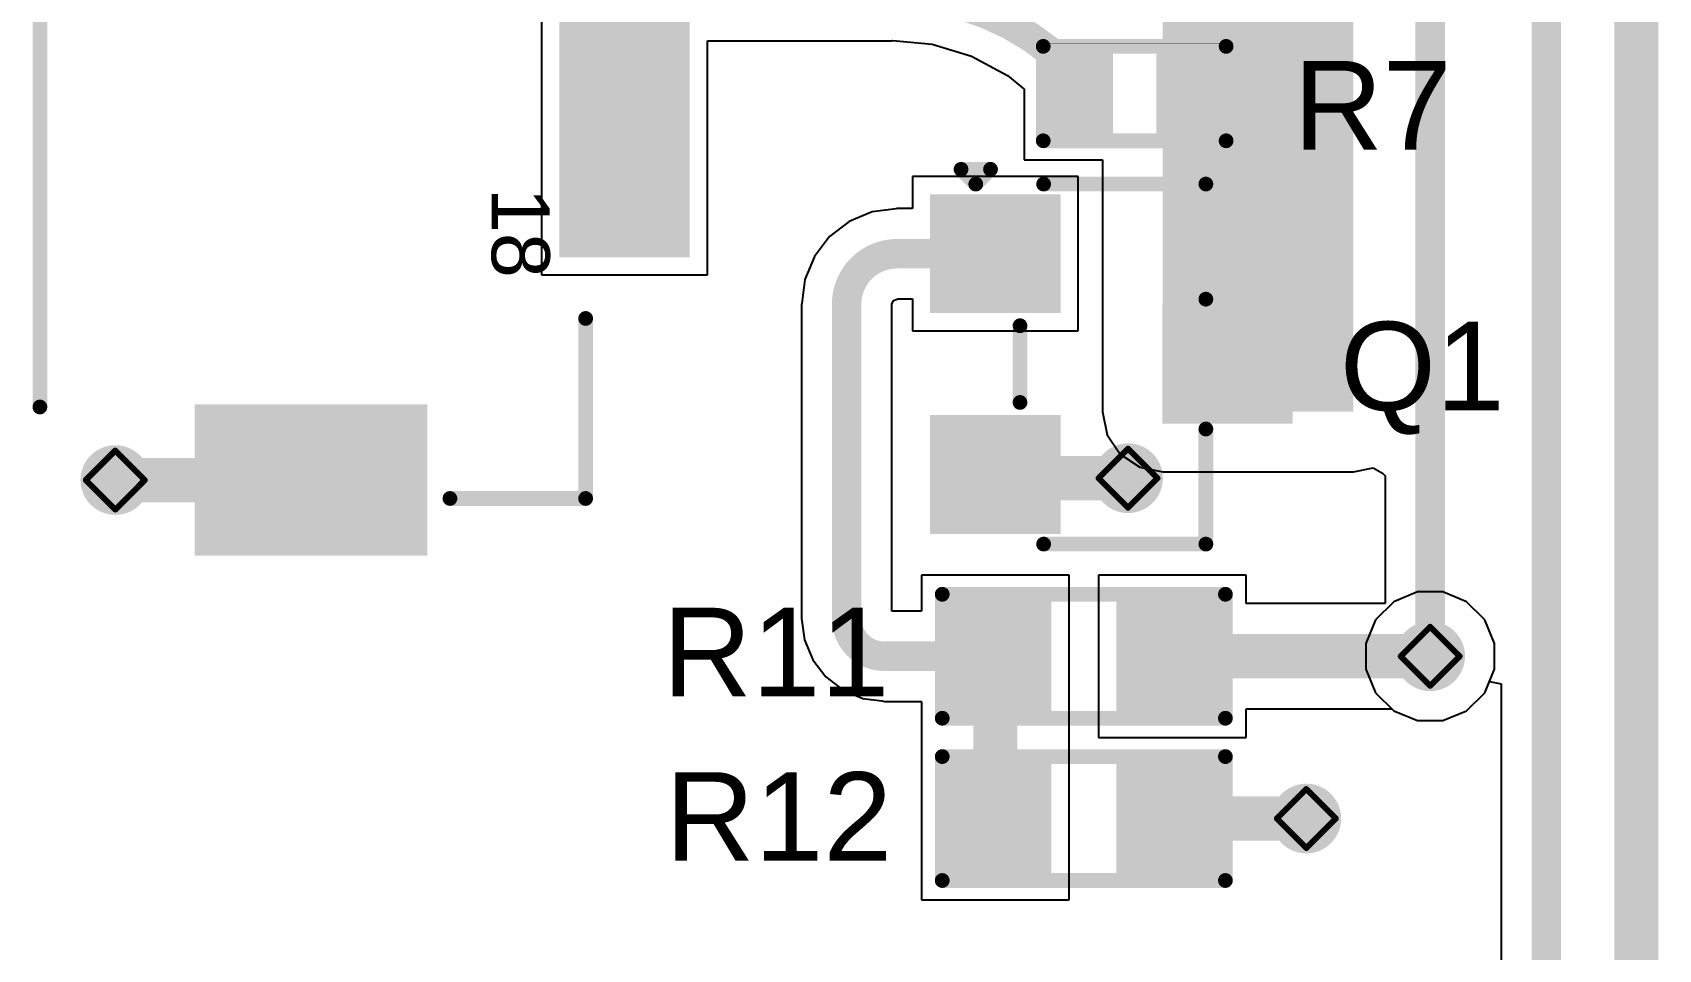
# Model space of a CAD drawing. Header units: inches. Extents: x -4 to 238, y -5 to 115.
# Drawn here: x 26.51 to 40.51, y 15.32 to 23.22 of the extents above; entities that cross this region are included whole.
import ezdxf

# ---------------------------------------------------------------- set-up
doc = ezdxf.new("R2010")
doc.units = ezdxf.units.IN
for name, color, linetype in [('Bottom Layer', 5, 'Continuous'), ('Drill Drawing', 1, 'Continuous'), ('Top Layer', 1, 'Continuous'), ('Top Overlay', 2, 'Continuous'), ('Top Paste', 8, 'Continuous'), ('Top Solder', 216, 'Continuous'), ('Via Holes', 16, 'Continuous')]:
    doc.layers.add(name, color=color, linetype=linetype)
doc.styles.add('Arial', font='', dxfattribs={"height": 0.2})
doc.styles.get('Arial').set_extended_font_data('Arial')

# ---------------------------------------------------------------- blocks, each defined once
blk = doc.blocks.new('R___0603_39')
at = {"layer": 'Top Layer'}
for points in [[(-0.3809999999999999, 0.4445), (-0.3810000000000001, -0.4445), (-1.143, -0.4445), (-1.143, 0.4445)], [(1.143, 0.4445), (1.143, -0.4445), (0.3809999999999999, -0.4445), (0.3810000000000001, 0.4445)]]:
    blk.add_hatch(color=1, dxfattribs=at).paths.add_polyline_path(points)
at = {"layer": 'Top Paste'}
for points in [[(-0.3809999999999999, 0.4445), (-0.3810000000000001, -0.4445), (-1.143, -0.4445), (-1.143, 0.4445)], [(1.143, 0.4445), (1.143, -0.4445), (0.3809999999999999, -0.4445), (0.3810000000000001, 0.4445)]]:
    blk.add_hatch(color=8, dxfattribs=at).paths.add_polyline_path(points)
at = {"layer": 'Top Solder'}
for points in [[(-0.2793999999999999, 0.5460999999999999), (-0.2794, -0.5461), (-1.2446, -0.5460999999999999), (-1.2446, 0.5461)], [(1.2446, 0.5460999999999999), (1.2446, -0.5461), (0.2793999999999999, -0.5460999999999999), (0.2794, 0.5461)]]:
    blk.add_hatch(color=216, dxfattribs=at).paths.add_polyline_path(points)
at = {"layer": 'Top Overlay'}
for points in [[(-1.2192, 0.5334, 0.127, 0.127, 0), (1.2192, 0.5334, 0.127, 0.127, 0)], [(-1.2192, -0.5334, 0.127, 0.127, 0), (-1.2192, 0.5334, 0.127, 0.127, 0)], [(1.2192, -0.5334, 0.127, 0.127, 0), (1.2192, 0.5334, 0.127, 0.127, 0)], [(-1.2192, -0.5334, 0.127, 0.127, 0), (1.2192, -0.5334, 0.127, 0.127, 0)]]:
    blk.add_lwpolyline(points, format="xyseb", dxfattribs=at)
for points in [[(-1.25095, 0.5334, 0.0635, 0.0635, 1), (-1.18745, 0.5334, 0.0635, 0.0635, 1)], [(-1.25095, 0.5334, 0.0635, 0.0635, 1), (-1.18745, 0.5334, 0.0635, 0.0635, 1)], [(1.18745, 0.5334, 0.0635, 0.0635, 1), (1.25095, 0.5334, 0.0635, 0.0635, 1)], [(1.18745, 0.5334, 0.0635, 0.0635, 1), (1.25095, 0.5334, 0.0635, 0.0635, 1)], [(-1.25095, -0.5334, 0.0635, 0.0635, 1), (-1.18745, -0.5334, 0.0635, 0.0635, 1)], [(-1.25095, -0.5334, 0.0635, 0.0635, 1), (-1.18745, -0.5334, 0.0635, 0.0635, 1)], [(1.18745, -0.5334, 0.0635, 0.0635, 1), (1.25095, -0.5334, 0.0635, 0.0635, 1)], [(1.18745, -0.5334, 0.0635, 0.0635, 1), (1.25095, -0.5334, 0.0635, 0.0635, 1)]]:
    blk.add_lwpolyline(points, format="xyseb", close=True, dxfattribs=at)
blk = doc.blocks.new('R___0603_40')
at = {"layer": 'Top Layer'}
for points in [[(-0.3809999999999999, 0.4445), (-0.3809999999999999, -0.4445), (-1.143, -0.4445), (-1.143, 0.4445)], [(1.143, 0.4445), (1.143, -0.4445), (0.3809999999999999, -0.4445), (0.3809999999999999, 0.4445)]]:
    blk.add_hatch(color=1, dxfattribs=at).paths.add_polyline_path(points)
at = {"layer": 'Top Paste'}
for points in [[(-0.3809999999999999, 0.4445), (-0.3809999999999999, -0.4445), (-1.143, -0.4445), (-1.143, 0.4445)], [(1.143, 0.4445), (1.143, -0.4445), (0.3809999999999999, -0.4445), (0.3809999999999999, 0.4445)]]:
    blk.add_hatch(color=8, dxfattribs=at).paths.add_polyline_path(points)
at = {"layer": 'Top Solder'}
for points in [[(-0.2794, 0.5460999999999999), (-0.2794, -0.5460999999999999), (-1.2446, -0.5460999999999999), (-1.2446, 0.5460999999999999)], [(1.2446, 0.5460999999999999), (1.2446, -0.5460999999999999), (0.2794, -0.5460999999999999), (0.2794, 0.5460999999999999)]]:
    blk.add_hatch(color=216, dxfattribs=at).paths.add_polyline_path(points)
at = {"layer": 'Top Overlay'}
for points in [[(1.2192, 0.5334, 0.127, 0.127, 0), (-1.2192, 0.5334, 0.127, 0.127, 0)], [(-1.2192, 0.5334, 0.127, 0.127, 0), (-1.2192, -0.5334, 0.127, 0.127, 0)], [(1.2192, 0.5334, 0.127, 0.127, 0), (1.2192, -0.5334, 0.127, 0.127, 0)], [(1.2192, -0.5334, 0.127, 0.127, 0), (-1.2192, -0.5334, 0.127, 0.127, 0)]]:
    blk.add_lwpolyline(points, format="xyseb", dxfattribs=at)
for points in [[(-1.25095, 0.5334, 0.0635, 0.0635, 1), (-1.18745, 0.5334, 0.0635, 0.0635, 1)], [(-1.25095, 0.5334, 0.0635, 0.0635, 1), (-1.18745, 0.5334, 0.0635, 0.0635, 1)], [(1.18745, 0.5334, 0.0635, 0.0635, 1), (1.25095, 0.5334, 0.0635, 0.0635, 1)], [(1.18745, 0.5334, 0.0635, 0.0635, 1), (1.25095, 0.5334, 0.0635, 0.0635, 1)], [(-1.25095, -0.5334, 0.0635, 0.0635, 1), (-1.18745, -0.5334, 0.0635, 0.0635, 1)], [(-1.25095, -0.5334, 0.0635, 0.0635, 1), (-1.18745, -0.5334, 0.0635, 0.0635, 1)], [(1.18745, -0.5334, 0.0635, 0.0635, 1), (1.25095, -0.5334, 0.0635, 0.0635, 1)], [(1.18745, -0.5334, 0.0635, 0.0635, 1), (1.25095, -0.5334, 0.0635, 0.0635, 1)]]:
    blk.add_lwpolyline(points, format="xyseb", close=True, dxfattribs=at)
blk = doc.blocks.new('R___0402_44')
at = {"layer": 'Top Layer'}
for points in [[(-0.6985025399999999, -0.3175), (-0.6985025399999999, 0.3175), (-0.24130254, 0.3175), (-0.24130254, -0.3175)], [(0.2412999999999999, -0.3175), (0.2413, 0.3175), (0.6985, 0.3175), (0.6985, -0.3175)]]:
    blk.add_hatch(color=1, dxfattribs=at).paths.add_polyline_path(points)
at = {"layer": 'Top Paste'}
for points in [[(-0.6985025399999999, -0.3175), (-0.6985025399999999, 0.3175), (-0.24130254, 0.3175), (-0.24130254, -0.3175)], [(0.2412999999999999, -0.3175), (0.2413, 0.3175), (0.6985, 0.3175), (0.6985, -0.3175)]]:
    blk.add_hatch(color=8, dxfattribs=at).paths.add_polyline_path(points)
at = {"layer": 'Top Solder'}
for points in [[(-0.7535037, -0.37250116), (-0.7535037, 0.37250116), (-0.18630138, 0.37250116), (-0.18630138, -0.37250116)], [(0.1862988399999999, -0.37250116), (0.18629884, 0.37250116), (0.75350116, 0.37250116), (0.75350116, -0.37250116)]]:
    blk.add_hatch(color=216, dxfattribs=at).paths.add_polyline_path(points)
at = {"layer": 'Top Overlay'}
for points in [[(0.7874, 0.4064, 0.127, 0.127, 0), (-0.7874, 0.4064, 0.127, 0.127, 0)], [(-0.7874, 0.4064, 0.127, 0.127, 0), (-0.7874, -0.4064, 0.127, 0.127, 0)], [(0.7874, 0.4064, 0.127, 0.127, 0), (0.7874, -0.4064, 0.127, 0.127, 0)], [(0.7874, -0.4064, 0.127, 0.127, 0), (-0.7874, -0.4064, 0.127, 0.127, 0)], [(0.8127974599999999, -0.4318, 0.0032258, 0.0032258, 0), (-0.8128, -0.4318, 0.0032258, 0.0032258, 0)]]:
    blk.add_lwpolyline(points, format="xyseb", dxfattribs=at)
for points in [[(-0.8191499999999999, 0.4064, 0.0635, 0.0635, 1), (-0.7556499999999999, 0.4064, 0.0635, 0.0635, 1)], [(-0.8191499999999999, 0.4064, 0.0635, 0.0635, 1), (-0.7556499999999999, 0.4064, 0.0635, 0.0635, 1)], [(0.7556499999999999, 0.4064, 0.0635, 0.0635, 1), (0.8191499999999999, 0.4064, 0.0635, 0.0635, 1)], [(0.7556499999999999, 0.4064, 0.0635, 0.0635, 1), (0.8191499999999999, 0.4064, 0.0635, 0.0635, 1)], [(-0.8191499999999999, -0.4064, 0.0635, 0.0635, 1), (-0.7556499999999999, -0.4064, 0.0635, 0.0635, 1)], [(-0.8191499999999999, -0.4064, 0.0635, 0.0635, 1), (-0.7556499999999999, -0.4064, 0.0635, 0.0635, 1)], [(0.7556499999999999, -0.4064, 0.0635, 0.0635, 1), (0.8191499999999999, -0.4064, 0.0635, 0.0635, 1)], [(0.7556499999999999, -0.4064, 0.0635, 0.0635, 1), (0.8191499999999999, -0.4064, 0.0635, 0.0635, 1)], [(-0.81360518, -0.4318, 0.0016129, 0.0016129, 1), (-0.8119948199999999, -0.4318, 0.0016129, 0.0016129, 1)], [(0.81199228, -0.4318, 0.0016129, 0.0016129, 1), (0.8136026399999999, -0.4318, 0.0016129, 0.0016129, 1)]]:
    blk.add_lwpolyline(points, format="xyseb", close=True, dxfattribs=at)
blk = doc.blocks.new('____23_54')
at = {"layer": 'Top Layer'}
for points in [[(-0.41000045, 1.46000089), (0.41000045, 1.46000089), (0.41000045, 0.54000019), (-0.41000045, 0.54000019)], [(-1.36000109, -0.54000019), (-0.54000019, -0.54000019), (-0.54000019, -1.46000089), (-1.36000109, -1.46000089)], [(0.54000019, -0.54000019), (1.36000109, -0.54000019), (1.36000109, -1.46000089), (0.54000019, -1.46000089)]]:
    blk.add_hatch(color=1, dxfattribs=at).paths.add_polyline_path(points)
at = {"layer": 'Top Paste'}
for points in [[(-0.41000045, 1.46000089), (0.41000045, 1.46000089), (0.41000045, 0.54000019), (-0.41000045, 0.54000019)], [(-1.36000109, -0.54000019), (-0.54000019, -0.54000019), (-0.54000019, -1.46000089), (-1.36000109, -1.46000089)], [(0.54000019, -0.54000019), (1.36000109, -0.54000019), (1.36000109, -1.46000089), (0.54000019, -1.46000089)]]:
    blk.add_hatch(color=8, dxfattribs=at).paths.add_polyline_path(points)
at = {"layer": 'Top Solder'}
for points in [[(-0.51160045, 1.56160089), (0.51160045, 1.56160089), (0.51160045, 0.43840019), (-0.51160045, 0.43840019)], [(-1.46160109, -0.43840019), (-0.43840019, -0.43840019), (-0.43840019, -1.56160089), (-1.46160109, -1.56160089)], [(0.43840019, -0.43840019), (1.46160109, -0.43840019), (1.46160109, -1.56160089), (0.43840019, -1.56160089)]]:
    blk.add_hatch(color=216, dxfattribs=at).paths.add_polyline_path(points)
at = {"layer": 'Top Overlay'}
for points in [[(-1.54940254, 0.8127974599999999, 0.127, 0.127, 0), (-0.5588, 0.8128, 0.127, 0.127, 0)], [(-1.5494, -0.5841999999999999, 0.127, 0.127, 0), (-1.54940254, 0.8127974599999999, 0.127, 0.127, 0)], [(1.54940254, 0.8127974599999999, 0.127, 0.127, 0), (0.5588, 0.8128, 0.127, 0.127, 0)], [(1.5494, -0.5841999999999999, 0.127, 0.127, 0), (1.54940254, 0.8127974599999999, 0.127, 0.127, 0)], [(0.3302, -0.7874, 0.127, 0.127, 0), (-0.3302, -0.7874, 0.127, 0.127, 0)], [(-1.5494, -1.1684, 0.127, 0.127, 0), (-1.6764, -1.0414, 0.127, 0.127, 0)], [(-1.6764, -1.29540254, 0.127, 0.127, 0), (-1.6764, -1.0414, 0.127, 0.127, 0)], [(-1.6764, -1.29540254, 0.127, 0.127, 0), (-1.5494, -1.1684, 0.127, 0.127, 0)]]:
    blk.add_lwpolyline(points, format="xyseb", dxfattribs=at)
for points in [[(-1.58115254, 0.8127974599999999, 0.0635, 0.0635, 1), (-1.51765254, 0.8127974599999999, 0.0635, 0.0635, 1)], [(-1.58115254, 0.8127974599999999, 0.0635, 0.0635, 1), (-1.51765254, 0.8127974599999999, 0.0635, 0.0635, 1)], [(-0.5905499999999999, 0.8128, 0.0635, 0.0635, 1), (-0.52705, 0.8128, 0.0635, 0.0635, 1)], [(0.52705, 0.8128, 0.0635, 0.0635, 1), (0.5905499999999999, 0.8128, 0.0635, 0.0635, 1)], [(1.51765254, 0.8127974599999999, 0.0635, 0.0635, 1), (1.58115254, 0.8127974599999999, 0.0635, 0.0635, 1)], [(1.51765254, 0.8127974599999999, 0.0635, 0.0635, 1), (1.58115254, 0.8127974599999999, 0.0635, 0.0635, 1)], [(-1.58115, -0.5841999999999999, 0.0635, 0.0635, 1), (-1.51765, -0.5841999999999999, 0.0635, 0.0635, 1)], [(1.51765, -0.5841999999999999, 0.0635, 0.0635, 1), (1.58115, -0.5841999999999999, 0.0635, 0.0635, 1)], [(-0.36195, -0.7874, 0.0635, 0.0635, 1), (-0.29845, -0.7874, 0.0635, 0.0635, 1)], [(0.29845, -0.7874, 0.0635, 0.0635, 1), (0.36195, -0.7874, 0.0635, 0.0635, 1)], [(-1.70815, -1.0414, 0.0635, 0.0635, 1), (-1.64465, -1.0414, 0.0635, 0.0635, 1)], [(-1.70815, -1.0414, 0.0635, 0.0635, 1), (-1.64465, -1.0414, 0.0635, 0.0635, 1)], [(-1.58115, -1.1684, 0.0635, 0.0635, 1), (-1.51765, -1.1684, 0.0635, 0.0635, 1)], [(-1.58115, -1.1684, 0.0635, 0.0635, 1), (-1.51765, -1.1684, 0.0635, 0.0635, 1)], [(-1.70815, -1.29540254, 0.0635, 0.0635, 1), (-1.64465, -1.29540254, 0.0635, 0.0635, 1)], [(-1.70815, -1.29540254, 0.0635, 0.0635, 1), (-1.64465, -1.29540254, 0.0635, 0.0635, 1)]]:
    blk.add_lwpolyline(points, format="xyseb", close=True, dxfattribs=at)
blk = doc.blocks.new('F0502_B_18_15T_R_62')
at = {"layer": 'Top Layer'}
for points in [[(-4.39999628, 1.81000019), (-4.09999688, 1.81000019), (-4.09999688, 0.8899994899999999), (-4.39999628, 0.8899994899999999)], [(-3.89999728, 1.81000019), (-3.59999788, 1.81000019), (-3.59999788, 0.8899994899999999), (-3.89999728, 0.8899994899999999)], [(-3.39999828, 1.81000019), (-3.09999888, 1.81000019), (-3.09999888, 0.8899994899999999), (-3.39999828, 0.8899994899999999)], [(-2.89999928, 1.81000019), (-2.59999988, 1.81000019), (-2.59999988, 0.8899994899999999), (-2.89999928, 0.8899994899999999)], [(-2.39999774, 1.81000019), (-2.09999834, 1.81000019), (-2.09999834, 0.8899994899999999), (-2.39999774, 0.8899994899999999)], [(-1.89999874, 1.81000019), (-1.59999934, 1.81000019), (-1.59999934, 0.8899994899999999), (-1.89999874, 0.8899994899999999)], [(-1.39999974, 1.81000019), (-1.10000034, 1.81000019), (-1.10000034, 0.8899994899999999), (-1.39999974, 0.8899994899999999)], [(-0.8999982, 1.80999765), (-0.5999987999999999, 1.80999765), (-0.5999987999999999, 0.88999695), (-0.8999982, 0.88999695)], [(-0.3999992, 1.80999765), (-0.0999998, 1.80999765), (-0.0999998, 0.88999695), (-0.3999992, 0.88999695)], [(0.10000234, 1.81000019), (0.40000174, 1.81000019), (0.40000174, 0.8899994899999999), (0.10000234, 0.8899994899999999)], [(0.6000013399999999, 1.81000019), (0.90000074, 1.81000019), (0.90000074, 0.8899994899999999), (0.6000013399999999, 0.8899994899999999)], [(1.10000034, 1.81000019), (1.39999974, 1.81000019), (1.39999974, 0.8899994899999999), (1.10000034, 0.8899994899999999)], [(1.60000188, 1.81000019), (1.90000128, 1.81000019), (1.90000128, 0.8899994899999999), (1.60000188, 0.8899994899999999)], [(2.10000088, 1.81000019), (2.40000028, 1.81000019), (2.40000028, 0.8899994899999999), (2.10000088, 0.8899994899999999)], [(2.60000242, 1.80999765), (2.90000182, 1.80999765), (2.90000182, 0.88999695), (2.60000242, 0.88999695)], [(3.09999888, 1.81000019), (3.39999828, 1.81000019), (3.39999828, 0.8899994899999999), (3.09999888, 0.8899994899999999)], [(3.59999788, 1.81000019), (3.89999728, 1.81000019), (3.89999728, 0.8899994899999999), (3.59999788, 0.8899994899999999)], [(4.100001959999999, 1.81000019), (4.40000136, 1.81000019), (4.40000136, 0.8899994899999999), (4.100001959999999, 0.8899994899999999)], [(-5.870002229999999, -2.24999931), (-6.970002569999999, -2.24999931), (-6.970002569999999, -0.45000037), (-5.870002229999999, -0.45000037)], [(5.870002229999999, -0.45000037), (6.970002569999999, -0.45000037), (6.970002569999999, -2.24999931), (5.870002229999999, -2.24999931)]]:
    blk.add_hatch(color=1, dxfattribs=at).paths.add_polyline_path(points)
at = {"layer": 'Top Paste'}
for points in [[(-4.39999628, 1.81000019), (-4.09999688, 1.81000019), (-4.09999688, 0.8899994899999999), (-4.39999628, 0.8899994899999999)], [(-3.89999728, 1.81000019), (-3.59999788, 1.81000019), (-3.59999788, 0.8899994899999999), (-3.89999728, 0.8899994899999999)], [(-3.39999828, 1.81000019), (-3.09999888, 1.81000019), (-3.09999888, 0.8899994899999999), (-3.39999828, 0.8899994899999999)], [(-2.89999928, 1.81000019), (-2.59999988, 1.81000019), (-2.59999988, 0.8899994899999999), (-2.89999928, 0.8899994899999999)], [(-2.39999774, 1.81000019), (-2.09999834, 1.81000019), (-2.09999834, 0.8899994899999999), (-2.39999774, 0.8899994899999999)], [(-1.89999874, 1.81000019), (-1.59999934, 1.81000019), (-1.59999934, 0.8899994899999999), (-1.89999874, 0.8899994899999999)], [(-1.39999974, 1.81000019), (-1.10000034, 1.81000019), (-1.10000034, 0.8899994899999999), (-1.39999974, 0.8899994899999999)], [(-0.8999982, 1.80999765), (-0.5999987999999999, 1.80999765), (-0.5999987999999999, 0.88999695), (-0.8999982, 0.88999695)], [(-0.3999992, 1.80999765), (-0.0999998, 1.80999765), (-0.0999998, 0.88999695), (-0.3999992, 0.88999695)], [(0.10000234, 1.81000019), (0.40000174, 1.81000019), (0.40000174, 0.8899994899999999), (0.10000234, 0.8899994899999999)], [(0.6000013399999999, 1.81000019), (0.90000074, 1.81000019), (0.90000074, 0.8899994899999999), (0.6000013399999999, 0.8899994899999999)], [(1.10000034, 1.81000019), (1.39999974, 1.81000019), (1.39999974, 0.8899994899999999), (1.10000034, 0.8899994899999999)], [(1.60000188, 1.81000019), (1.90000128, 1.81000019), (1.90000128, 0.8899994899999999), (1.60000188, 0.8899994899999999)], [(2.10000088, 1.81000019), (2.40000028, 1.81000019), (2.40000028, 0.8899994899999999), (2.10000088, 0.8899994899999999)], [(2.60000242, 1.80999765), (2.90000182, 1.80999765), (2.90000182, 0.88999695), (2.60000242, 0.88999695)], [(3.09999888, 1.81000019), (3.39999828, 1.81000019), (3.39999828, 0.8899994899999999), (3.09999888, 0.8899994899999999)], [(3.59999788, 1.81000019), (3.89999728, 1.81000019), (3.89999728, 0.8899994899999999), (3.59999788, 0.8899994899999999)], [(4.100001959999999, 1.81000019), (4.40000136, 1.81000019), (4.40000136, 0.8899994899999999), (4.100001959999999, 0.8899994899999999)], [(-5.870002229999999, -2.24999931), (-6.970002569999999, -2.24999931), (-6.970002569999999, -0.45000037), (-5.870002229999999, -0.45000037)], [(5.870002229999999, -0.45000037), (6.970002569999999, -0.45000037), (6.970002569999999, -2.24999931), (5.870002229999999, -2.24999931)]]:
    blk.add_hatch(color=8, dxfattribs=at).paths.add_polyline_path(points)
at = {"layer": 'Top Solder'}
for points in [[(-4.50159628, 1.91160019), (-3.99839688, 1.91160019), (-3.99839688, 0.78839949), (-4.50159628, 0.78839949)], [(-4.001597279999999, 1.91160019), (-3.49839788, 1.91160019), (-3.49839788, 0.78839949), (-4.001597279999999, 0.78839949)], [(-3.50159828, 1.91160019), (-2.99839888, 1.91160019), (-2.99839888, 0.78839949), (-3.50159828, 0.78839949)], [(-3.00159928, 1.91160019), (-2.49839988, 1.91160019), (-2.49839988, 0.78839949), (-3.00159928, 0.78839949)], [(-2.50159774, 1.91160019), (-1.99839834, 1.91160019), (-1.99839834, 0.78839949), (-2.50159774, 0.78839949)], [(-2.00159874, 1.91160019), (-1.49839934, 1.91160019), (-1.49839934, 0.78839949), (-2.00159874, 0.78839949)], [(-1.50159974, 1.91160019), (-0.9984003399999999, 1.91160019), (-0.9984003399999999, 0.78839949), (-1.50159974, 0.78839949)], [(-1.0015982, 1.91159765), (-0.4983988, 1.91159765), (-0.4983988, 0.78839695), (-1.0015982, 0.78839695)], [(-0.5015992, 1.91159765), (0.0016002, 1.91159765), (0.0016002, 0.78839695), (-0.5015992, 0.78839695)], [(-0.00159766, 1.91160019), (0.50160174, 1.91160019), (0.50160174, 0.78839949), (-0.00159766, 0.78839949)], [(0.49840134, 1.91160019), (1.00160074, 1.91160019), (1.00160074, 0.78839949), (0.49840134, 0.78839949)], [(0.9984003399999999, 1.91160019), (1.50159974, 1.91160019), (1.50159974, 0.78839949), (0.9984003399999999, 0.78839949)], [(1.49840188, 1.91160019), (2.00160128, 1.91160019), (2.00160128, 0.78839949), (1.49840188, 0.78839949)], [(1.99840088, 1.91160019), (2.50160028, 1.91160019), (2.50160028, 0.78839949), (1.99840088, 0.78839949)], [(2.49840242, 1.91159765), (3.00160182, 1.91159765), (3.00160182, 0.78839695), (2.49840242, 0.78839695)], [(2.99839888, 1.91160019), (3.50159828, 1.91160019), (3.50159828, 0.78839949), (2.99839888, 0.78839949)], [(3.49839788, 1.91160019), (4.001597279999999, 1.91160019), (4.001597279999999, 0.78839949), (3.49839788, 0.78839949)], [(3.99840196, 1.91160019), (4.50160136, 1.91160019), (4.50160136, 0.78839949), (3.99840196, 0.78839949)], [(-5.76840223, -2.35159931), (-7.07160257, -2.35159931), (-7.07160257, -0.3484003700000001), (-5.76840223, -0.3484003699999998)], [(5.76840223, -0.34840037), (7.07160257, -0.34840037), (7.07160257, -2.35159931), (5.76840223, -2.35159931)]]:
    blk.add_hatch(color=216, dxfattribs=at).paths.add_polyline_path(points)
at = {"layer": 'Top Overlay'}
for points in [[(-4.80879658, 1.19759984, 0.1999996, 0.1999996, 0), (-4.80879912, 1.50239984, 0.1999996, 0.1999996, 0)], [(-4.65639912, 1.3499973, 0.1999996, 0.1999996, 0), (-4.80879912, 1.50239984, 0.1999996, 0.1999996, 0)], [(-4.80879658, 1.19759984, 0.1999996, 0.1999996, 0), (-4.65639912, 1.3499973, 0.1999996, 0.1999996, 0)], [(-5.0292, 1.016, 0.127, 0.127, 0), (-6.5786, 1.016, 0.127, 0.127, 0)], [(-6.5786, -0.1524, 0.127, 0.127, 0), (-6.5786, 1.016, 0.127, 0.127, 0)], [(6.57860254, 1.016, 0.127, 0.127, 0), (5.02920254, 1.016, 0.127, 0.127, 0)], [(6.57860254, -0.1524, 0.127, 0.127, 0), (6.57860254, 1.016, 0.127, 0.127, 0)], [(5.7912, -3.682999999999999, 0.127, 0.127, 0), (-5.7912, -3.682999999999999, 0.127, 0.127, 0)]]:
    blk.add_lwpolyline(points, format="xyseb", dxfattribs=at)
for points in [[(-4.858799019999999, 1.50239984, 0.0999998, 0.0999998, 1), (-4.758799219999999, 1.50239984, 0.0999998, 0.0999998, 1)], [(-4.858799019999999, 1.50239984, 0.0999998, 0.0999998, 1), (-4.758799219999999, 1.50239984, 0.0999998, 0.0999998, 1)], [(-4.706399019999999, 1.3499973, 0.0999998, 0.0999998, 1), (-4.606399219999999, 1.3499973, 0.0999998, 0.0999998, 1)], [(-4.706399019999999, 1.3499973, 0.0999998, 0.0999998, 1), (-4.606399219999999, 1.3499973, 0.0999998, 0.0999998, 1)], [(-4.85879648, 1.19759984, 0.0999998, 0.0999998, 1), (-4.75879668, 1.19759984, 0.0999998, 0.0999998, 1)], [(-4.85879648, 1.19759984, 0.0999998, 0.0999998, 1), (-4.75879668, 1.19759984, 0.0999998, 0.0999998, 1)], [(-6.61035, 1.016, 0.0635, 0.0635, 1), (-6.546849999999999, 1.016, 0.0635, 0.0635, 1)], [(-6.61035, 1.016, 0.0635, 0.0635, 1), (-6.546849999999999, 1.016, 0.0635, 0.0635, 1)], [(-5.06095, 1.016, 0.0635, 0.0635, 1), (-4.99745, 1.016, 0.0635, 0.0635, 1)], [(4.99745254, 1.016, 0.0635, 0.0635, 1), (5.06095254, 1.016, 0.0635, 0.0635, 1)], [(6.546852539999999, 1.016, 0.0635, 0.0635, 1), (6.610352539999999, 1.016, 0.0635, 0.0635, 1)], [(6.546852539999999, 1.016, 0.0635, 0.0635, 1), (6.610352539999999, 1.016, 0.0635, 0.0635, 1)], [(-6.61035, -0.1524, 0.0635, 0.0635, 1), (-6.546849999999999, -0.1524, 0.0635, 0.0635, 1)], [(6.546852539999999, -0.1524, 0.0635, 0.0635, 1), (6.610352539999999, -0.1524, 0.0635, 0.0635, 1)], [(-5.82295, -3.682999999999999, 0.0635, 0.0635, 1), (-5.75945, -3.682999999999999, 0.0635, 0.0635, 1)], [(5.75945, -3.682999999999999, 0.0635, 0.0635, 1), (5.82295, -3.682999999999999, 0.0635, 0.0635, 1)]]:
    blk.add_lwpolyline(points, format="xyseb", close=True, dxfattribs=at)
at = {"layer": 'Top Overlay', "style": 'Arial'}
for s, p in [('18', (3.90340596, 0.20700238)), ('1', (-4.35159658, 0.18159984))]:
    blk.add_text(s, height=0.499999, dxfattribs=at).set_placement(p)

msp = doc.modelspace()

# ---------------------------------------------------------------- hatches: boundary and pattern name
at = {"layer": 'Bottom Layer'}
h = msp.add_hatch(color=5, dxfattribs=at)
edge = h.paths.add_edge_path()
edge.add_arc((27.22600854, 19.36440374), 0.2999994, 0, 360)
h = msp.add_hatch(color=5, dxfattribs=at)
edge = h.paths.add_edge_path()
edge.add_arc((35.94639242, 19.3802), 0.2999994, 0, 360)
h = msp.add_hatch(color=5, dxfattribs=at)
edge = h.paths.add_edge_path()
edge.add_arc((38.54779946, 17.84781292), 0.2999994, 0, 360)
h = msp.add_hatch(color=5, dxfattribs=at)
edge = h.paths.add_edge_path()
edge.add_arc((37.48099946, 16.45097548), 0.2999994, 0, 360)
at = {"layer": 'Top Layer'}
msp.add_hatch(color=1, dxfattribs=at).paths.add_polyline_path([(36.24466461999999, 19.95252296), (37.88739946, 19.95252296), (37.88739946, 26.16122784), (36.24466461999999, 26.16122784)])
h = msp.add_hatch(color=1, dxfattribs=at)
edge = h.paths.add_edge_path()
edge.add_arc((27.22600854, 19.36440374), 0.2999994, 0, 360)
h = msp.add_hatch(color=1, dxfattribs=at)
edge = h.paths.add_edge_path()
edge.add_arc((35.94639242, 19.3802), 0.2999994, 0, 360)
h = msp.add_hatch(color=1, dxfattribs=at)
edge = h.paths.add_edge_path()
edge.add_arc((38.54779946, 17.84781292), 0.2999994, 0, 360)
h = msp.add_hatch(color=1, dxfattribs=at)
edge = h.paths.add_edge_path()
edge.add_arc((37.48099946, 16.45097548), 0.2999994, 0, 360)
at = {"layer": 'Via Holes'}
h = msp.add_hatch(color=7, dxfattribs=at)
edge = h.paths.add_edge_path()
edge.add_arc((27.22600854, 19.36440374), 0.1499997, 0, 360)
h = msp.add_hatch(color=7, dxfattribs=at)
edge = h.paths.add_edge_path()
edge.add_arc((35.94639242, 19.3802), 0.1499997, 0, 360)
h = msp.add_hatch(color=7, dxfattribs=at)
edge = h.paths.add_edge_path()
edge.add_arc((38.54779946, 17.84781292), 0.1499997, 0, 360)
h = msp.add_hatch(color=7, dxfattribs=at)
edge = h.paths.add_edge_path()
edge.add_arc((37.48099946, 16.45097548), 0.1499997, 0, 360)

# ---------------------------------------------------------------- linework, layer by layer
at = {"layer": 'Bottom Layer'}
for p, q in [((38.43760156, 18.40181232), (38.233985, 18.31747162)), ((38.65799736, 18.40181232), (38.43760156, 18.40181232)), ((38.86161392, 18.31747162), (38.65799736, 18.40181232)), ((38.233985, 18.31747162), (38.07814076, 18.16162738)), ((39.01745816, 18.16162738), (38.86161392, 18.31747162)), ((38.07814076, 18.16162738), (37.99380006, 17.95801082)), ((39.10179886, 17.95801082), (39.01745816, 18.16162738)), ((37.99380006, 17.95801082), (37.99380006, 17.73761502)), ((39.10179886, 17.73761502), (39.10179886, 17.95801082)), ((37.99380006, 17.73761502), (38.07814076, 17.53399846)), ((39.01745816, 17.53399846), (39.10179886, 17.73761502)), ((38.07814076, 17.53399846), (38.233985, 17.37815422)), ((38.86161392, 17.37815422), (39.01745816, 17.53399846)), ((38.233985, 17.37815422), (38.43760156, 17.29381352)), ((38.65799736, 17.29381352), (38.86161392, 17.37815422)), ((38.43760156, 17.29381352), (38.65799736, 17.29381352))]:
    msp.add_line(p, q, dxfattribs=at)
at = {"layer": 'Drill Drawing'}
for points in [[(26.97200854, 19.36440374, 0.0508, 0.0508, 0), (27.22600854, 19.61840374, 0.0508, 0.0508, 0)], [(27.22600854, 19.61840374, 0.0508, 0.0508, 0), (27.48000854, 19.36440374, 0.0508, 0.0508, 0)], [(35.69239242, 19.3802, 0.0508, 0.0508, 0), (35.94639242, 19.6342, 0.0508, 0.0508, 0)], [(35.94639242, 19.6342, 0.0508, 0.0508, 0), (36.20039242, 19.3802, 0.0508, 0.0508, 0)], [(26.97200854, 19.36440374, 0.0508, 0.0508, 0), (27.22600854, 19.11040374, 0.0508, 0.0508, 0)], [(27.22600854, 19.11040374, 0.0508, 0.0508, 0), (27.48000854, 19.36440374, 0.0508, 0.0508, 0)], [(35.69239242, 19.3802, 0.0508, 0.0508, 0), (35.94639242, 19.1262, 0.0508, 0.0508, 0)], [(35.94639242, 19.1262, 0.0508, 0.0508, 0), (36.20039242, 19.3802, 0.0508, 0.0508, 0)], [(38.29379946, 17.84781292, 0.0508, 0.0508, 0), (38.54779946, 18.10181292, 0.0508, 0.0508, 0)], [(38.54779946, 18.10181292, 0.0508, 0.0508, 0), (38.80179946, 17.84781292, 0.0508, 0.0508, 0)], [(38.29379946, 17.84781292, 0.0508, 0.0508, 0), (38.54779946, 17.59381292, 0.0508, 0.0508, 0)], [(38.54779946, 17.59381292, 0.0508, 0.0508, 0), (38.80179946, 17.84781292, 0.0508, 0.0508, 0)], [(37.22699945999999, 16.45097548, 0.0508, 0.0508, 0), (37.48099946, 16.70497548, 0.0508, 0.0508, 0)], [(37.48099946, 16.70497548, 0.0508, 0.0508, 0), (37.73499946, 16.45097548, 0.0508, 0.0508, 0)], [(37.22699945999999, 16.45097548, 0.0508, 0.0508, 0), (37.48099946, 16.19697548, 0.0508, 0.0508, 0)], [(37.48099946, 16.19697548, 0.0508, 0.0508, 0), (37.73499946, 16.45097548, 0.0508, 0.0508, 0)]]:
    msp.add_lwpolyline(points, format="xyseb", dxfattribs=at)
for points in [[(27.21330854, 19.61840374, 0.0254, 0.0254, 1), (27.23870854, 19.61840374, 0.0254, 0.0254, 1)], [(27.21330854, 19.61840374, 0.0254, 0.0254, 1), (27.23870854, 19.61840374, 0.0254, 0.0254, 1)], [(35.93369241999999, 19.6342, 0.0254, 0.0254, 1), (35.95909242, 19.6342, 0.0254, 0.0254, 1)], [(35.93369241999999, 19.6342, 0.0254, 0.0254, 1), (35.95909242, 19.6342, 0.0254, 0.0254, 1)], [(26.95930853999999, 19.36440374, 0.0254, 0.0254, 1), (26.98470854, 19.36440374, 0.0254, 0.0254, 1)], [(26.95930853999999, 19.36440374, 0.0254, 0.0254, 1), (26.98470854, 19.36440374, 0.0254, 0.0254, 1)], [(27.46730854, 19.36440374, 0.0254, 0.0254, 1), (27.49270854, 19.36440374, 0.0254, 0.0254, 1)], [(27.46730854, 19.36440374, 0.0254, 0.0254, 1), (27.49270854, 19.36440374, 0.0254, 0.0254, 1)], [(35.67969241999999, 19.3802, 0.0254, 0.0254, 1), (35.70509242, 19.3802, 0.0254, 0.0254, 1)], [(35.67969241999999, 19.3802, 0.0254, 0.0254, 1), (35.70509242, 19.3802, 0.0254, 0.0254, 1)], [(36.18769242, 19.3802, 0.0254, 0.0254, 1), (36.21309242, 19.3802, 0.0254, 0.0254, 1)], [(36.18769242, 19.3802, 0.0254, 0.0254, 1), (36.21309242, 19.3802, 0.0254, 0.0254, 1)], [(27.21330854, 19.11040374, 0.0254, 0.0254, 1), (27.23870854, 19.11040374, 0.0254, 0.0254, 1)], [(27.21330854, 19.11040374, 0.0254, 0.0254, 1), (27.23870854, 19.11040374, 0.0254, 0.0254, 1)], [(35.93369241999999, 19.1262, 0.0254, 0.0254, 1), (35.95909242, 19.1262, 0.0254, 0.0254, 1)], [(35.93369241999999, 19.1262, 0.0254, 0.0254, 1), (35.95909242, 19.1262, 0.0254, 0.0254, 1)], [(38.53509946, 18.10181292, 0.0254, 0.0254, 1), (38.56049946, 18.10181292, 0.0254, 0.0254, 1)], [(38.53509946, 18.10181292, 0.0254, 0.0254, 1), (38.56049946, 18.10181292, 0.0254, 0.0254, 1)], [(38.28109946, 17.84781292, 0.0254, 0.0254, 1), (38.30649946, 17.84781292, 0.0254, 0.0254, 1)], [(38.28109946, 17.84781292, 0.0254, 0.0254, 1), (38.30649946, 17.84781292, 0.0254, 0.0254, 1)], [(38.78909946, 17.84781292, 0.0254, 0.0254, 1), (38.81449945999999, 17.84781292, 0.0254, 0.0254, 1)], [(38.78909946, 17.84781292, 0.0254, 0.0254, 1), (38.81449945999999, 17.84781292, 0.0254, 0.0254, 1)], [(38.53509946, 17.59381292, 0.0254, 0.0254, 1), (38.56049946, 17.59381292, 0.0254, 0.0254, 1)], [(38.53509946, 17.59381292, 0.0254, 0.0254, 1), (38.56049946, 17.59381292, 0.0254, 0.0254, 1)], [(37.46829946, 16.70497548, 0.0254, 0.0254, 1), (37.49369946, 16.70497548, 0.0254, 0.0254, 1)], [(37.46829946, 16.70497548, 0.0254, 0.0254, 1), (37.49369946, 16.70497548, 0.0254, 0.0254, 1)], [(37.21429946, 16.45097548, 0.0254, 0.0254, 1), (37.23969946, 16.45097548, 0.0254, 0.0254, 1)], [(37.21429946, 16.45097548, 0.0254, 0.0254, 1), (37.23969946, 16.45097548, 0.0254, 0.0254, 1)], [(37.72229946, 16.45097548, 0.0254, 0.0254, 1), (37.74769945999999, 16.45097548, 0.0254, 0.0254, 1)], [(37.72229946, 16.45097548, 0.0254, 0.0254, 1), (37.74769945999999, 16.45097548, 0.0254, 0.0254, 1)], [(37.46829946, 16.19697548, 0.0254, 0.0254, 1), (37.49369946, 16.19697548, 0.0254, 0.0254, 1)], [(37.46829946, 16.19697548, 0.0254, 0.0254, 1), (37.49369946, 16.19697548, 0.0254, 0.0254, 1)]]:
    msp.add_lwpolyline(points, format="xyseb", close=True, dxfattribs=at)
at = {"layer": 'Top Layer'}
for p, q in [((30.89580816, 23.43840372), (30.89580816, 22.63040432)), ((32.32380632, 22.93840726), (32.32380632, 23.13040586)), ((32.32380632, 23.13040586), (32.32380886, 23.13040586)), ((32.32380886, 23.13040586), (32.32380886, 23.1459405)), ((32.32380886, 23.1459405), (33.91022427999999, 23.1459405)), ((33.91022427999999, 23.1459405), (33.92169492, 23.14822142)), ((33.92169492, 23.14822142), (34.26043694, 23.11485852)), ((34.26043694, 23.11485852), (34.59719775999999, 23.01270226)), ((34.59719775999999, 23.01270226), (34.90755782, 22.84681232)), ((32.32380886, 22.93840726), (32.32380632, 22.93840726)), ((32.32380886, 22.13040786), (32.32380886, 22.93840726)), ((34.90755782, 22.84681232), (35.05074777999999, 22.72929922)), ((35.05074777999999, 22.72929922), (35.05074777999999, 22.11938172)), ((30.89580816, 22.63040432), (30.8958107, 22.63040432)), ((30.8958107, 22.63040432), (30.8958107, 22.13040786)), ((30.8958107, 22.13040786), (30.8958107, 21.13040478)), ((32.32380886, 21.13040478), (32.32380886, 22.13040786)), ((35.05074777999999, 22.11938172), (35.7267129, 22.11938172)), ((35.7267129, 22.11938172), (35.7267129, 19.95252296)), ((35.51746008, 21.9765245), (34.08946192, 21.9765245)), ((34.08946192, 21.9765245), (34.08946192, 21.70099038)), ((35.51746008, 20.64852614), (35.51746008, 21.9765245)), ((33.9569298, 21.70099038), (33.95047312, 21.69970514)), ((34.08946192, 21.70099038), (33.9569298, 21.70099038)), ((33.54605178, 21.59046228), (33.37586162, 21.45986818)), ((33.7442429, 21.67255508), (33.54605178, 21.59046228)), ((33.95047312, 21.69970514), (33.7442429, 21.67255508)), ((33.37586162, 21.45986818), (33.24526752, 21.28967802)), ((33.24526752, 21.28967802), (33.16317472, 21.0914869)), ((30.8958107, 21.13040478), (32.32380886, 21.13040478)), ((33.16317472, 21.0914869), (33.13602466, 20.88525668)), ((33.13602466, 20.88525668), (33.13473942, 20.8788)), ((33.13473942, 20.8788), (33.13473942, 18.17240714)), ((33.91166954, 18.23627798), (33.91166954, 20.8788)), ((33.91166954, 20.8788), (33.91360756, 20.8788)), ((33.91360756, 20.8788), (33.9262974, 20.9094324)), ((33.9262974, 20.9094324), (33.9569298, 20.92212224)), ((33.9569298, 20.92212224), (33.9569298, 20.92406026)), ((33.9569298, 20.92406026), (34.08946192, 20.92406026)), ((34.08946192, 20.92406026), (34.08946192, 20.64852614)), ((34.08946192, 20.64852614), (35.51746008, 20.64852614)), ((35.7267129, 19.95252296), (35.76613878, 19.75431152)), ((35.76613878, 19.75431152), (35.87841694, 19.58627528)), ((35.87841694, 19.58627528), (36.04645318, 19.47399712)), ((36.04645318, 19.47399712), (36.24466461999999, 19.43457124)), ((37.88739946, 19.43457124), (38.05773186, 19.4684523)), ((38.05773186, 19.4684523), (38.1370586, 19.4231006)), ((36.24466461999999, 19.43457124), (37.88739946, 19.43457124)), ((38.1370586, 19.4231006), (38.15933439999999, 19.40106356)), ((38.15933439999999, 19.40106356), (38.15933439999999, 18.30102004)), ((35.4384737, 18.54631292), (34.16847369999999, 18.54631292)), ((34.16847369999999, 18.54631292), (34.16847369999999, 18.23627798)), ((35.4384737, 17.14931292), (35.4384737, 18.54631292)), ((36.9624737, 18.54631292), (35.69247369999999, 18.54631292)), ((35.69247369999999, 18.54631292), (35.69247369999999, 17.14931292)), ((36.9624737, 18.30102004), (36.9624737, 18.54631292)), ((34.16847369999999, 18.23627798), (33.91166954, 18.23627798)), ((38.15933439999999, 18.30102004), (36.9624737, 18.30102004)), ((33.13473942, 18.17240714), (33.13881104, 18.15194236)), ((33.13881104, 18.15194236), (33.16036548, 17.98820888)), ((33.16036548, 17.98820888), (33.23146261999999, 17.81656584)), ((33.23146261999999, 17.81656584), (33.34456374, 17.66917218)), ((33.34456374, 17.66917218), (33.4919574, 17.55607106)), ((33.4919574, 17.55607106), (33.66360044, 17.48497392)), ((38.86161392, 17.37815422), (39.01745816, 17.53399846)), ((39.01745816, 17.53399846), (39.05773494, 17.63123474)), ((39.05773494, 17.63123474), (39.15933494, 17.61102396)), ((39.15933494, 17.61102396), (39.15933494, 14.42243496)), ((33.66360044, 17.48497392), (33.82733392, 17.46341948)), ((33.82733392, 17.46341948), (33.8477987, 17.45934786)), ((33.8477987, 17.45934786), (34.16847369999999, 17.45934786)), ((34.16847369999999, 17.45934786), (34.16847369999999, 17.14947548)), ((36.9624737, 17.14931292), (36.9624737, 17.3946058)), ((36.9624737, 17.3946058), (38.21753342, 17.3946058)), ((38.21753342, 17.3946058), (38.233985, 17.37815422)), ((38.233985, 17.37815422), (38.43760156, 17.29381352)), ((38.65799736, 17.29381352), (38.86161392, 17.37815422)), ((38.43760156, 17.29381352), (38.65799736, 17.29381352)), ((34.16847369999999, 17.14947548), (34.16839242, 17.14947548)), ((34.16839242, 17.14947548), (34.16839242, 15.75247548)), ((35.43839242, 15.75247548), (35.43839242, 17.14931292)), ((35.43839242, 17.14931292), (35.4384737, 17.14931292)), ((35.69247369999999, 17.14931292), (36.9624737, 17.14931292)), ((34.16839242, 15.75247548), (35.43839242, 15.75247548))]:
    msp.add_line(p, q, dxfattribs=at)
for points in [[(38.54779946, 19.40907726, 0.254, 0.254, 0), (38.54779946, 36.51795592, 0.254, 0.254, 0)], [(40.32296736, 12.89786092, 0.3809999999999999, 0.3809999999999999, 0), (40.32296736, 32.14915592, 0.3809999999999999, 0.3809999999999999, 0)], [(39.5478, 14.42243496, 0.254, 0.254, 0), (39.5478, 31.75, 0.254, 0.254, 0)], [(36.47326462, 20.36252468, 0.3809999999999999, 0.3809999999999999, 0), (36.47326462, 25.84373038, 0.3809999999999999, 0.3809999999999999, 0)], [(33.91022427999999, 23.5344081, 0.254, 0.254, -0.1955625364050391), (35.43185699999999, 22.9155879, 0.254, 0.254, 0)], [(35.43185699999999, 22.9155879, 0.254, 0.254, 0), (35.43186208, 22.91558028, 0.254, 0.254, 0)], [(35.43186208, 22.91558028, 0.254, 0.254, 0), (35.53346208, 22.72508028, 0.254, 0.254, 0)], [(33.52320448, 20.8788, 0.254, 0.254, -0.4142135623730951), (33.9569298, 21.31252532, 0.254, 0.254, 0)], [(33.9569298, 21.31252532, 0.254, 0.254, 0), (34.803461, 21.31252532, 0.254, 0.254, 0)], [(33.52320448, 18.17240714, 0.254, 0.254, 0), (33.52320448, 20.8788, 0.254, 0.254, 0)], [(36.47326208, 20.36252468, 0.3809999999999999, 0.3809999999999999, 0), (36.47326462, 20.36252468, 0.3809999999999999, 0.3809999999999999, 0)], [(34.83578504, 19.3802, 0.3809999999999999, 0.3809999999999999, -0.4142135623730951), (34.803461, 19.41252404, 0.3809999999999999, 0.3809999999999999, 0)], [(27.22600854, 19.36440374, 0.3809999999999999, 0.3809999999999999, 0), (28.9098101, 19.36440374, 0.3809999999999999, 0.3809999999999999, 0)], [(34.83578504, 19.3802, 0.3809999999999999, 0.3809999999999999, 0), (35.94639242, 19.3802, 0.3809999999999999, 0.3809999999999999, 0)], [(38.54779946, 17.84781292, 0.254, 0.254, 0), (38.54779946, 19.40907726, 0.254, 0.254, 0)], [(33.8477987, 17.84781292, 0.254, 0.254, -0.4142135623730951), (33.52320448, 18.17240714, 0.254, 0.254, 0)], [(33.8477987, 17.84781292, 0.254, 0.254, 0), (34.8034737, 17.84781292, 0.254, 0.254, 0)], [(34.8034737, 16.45097548, 0.3809999999999999, 0.3809999999999999, 0), (34.8034737, 17.84781292, 0.3809999999999999, 0.3809999999999999, 0)], [(36.3274737, 17.84781292, 0.3809999999999999, 0.3809999999999999, 0), (38.54779946, 17.84781292, 0.3809999999999999, 0.3809999999999999, 0)], [(34.80339241999999, 16.45097548, 0.3809999999999999, 0.3809999999999999, 0), (34.8034737, 16.45097548, 0.3809999999999999, 0.3809999999999999, 0)], [(36.32739242, 16.45097548, 0.3809999999999999, 0.3809999999999999, 0), (37.48099946, 16.45097548, 0.3809999999999999, 0.3809999999999999, 0)]]:
    msp.add_lwpolyline(points, format="xyseb", dxfattribs=at)
for points in [[(35.368357, 22.9155879, 0.127, 0.127, 1), (35.495357, 22.9155879, 0.127, 0.127, 1)], [(35.368357, 22.9155879, 0.127, 0.127, 1), (35.495357, 22.9155879, 0.127, 0.127, 1)], [(35.36836208, 22.91558028, 0.127, 0.127, 1), (35.49536208, 22.91558028, 0.127, 0.127, 1)], [(35.36836208, 22.91558028, 0.127, 0.127, 1), (35.49536208, 22.91558028, 0.127, 0.127, 1)], [(35.46996207999999, 22.72508028, 0.127, 0.127, 1), (35.59696208, 22.72508028, 0.127, 0.127, 1)], [(33.8934298, 21.31252532, 0.127, 0.127, 1), (34.0204298, 21.31252532, 0.127, 0.127, 1)], [(33.8934298, 21.31252532, 0.127, 0.127, 1), (34.0204298, 21.31252532, 0.127, 0.127, 1)], [(34.739961, 21.31252532, 0.127, 0.127, 1), (34.866961, 21.31252532, 0.127, 0.127, 1)], [(33.45970448, 20.8788, 0.127, 0.127, 1), (33.58670447999999, 20.8788, 0.127, 0.127, 1)], [(33.45970448, 20.8788, 0.127, 0.127, 1), (33.58670447999999, 20.8788, 0.127, 0.127, 1)], [(36.37801208, 20.36252468, 0.1905, 0.1905, 1), (36.56851208, 20.36252468, 0.1905, 0.1905, 1)], [(36.37801461999999, 20.36252468, 0.1905, 0.1905, 1), (36.56851461999999, 20.36252468, 0.1905, 0.1905, 1)], [(36.37801461999999, 20.36252468, 0.1905, 0.1905, 1), (36.56851461999999, 20.36252468, 0.1905, 0.1905, 1)], [(34.708211, 19.41252404, 0.1905, 0.1905, 1), (34.898711, 19.41252404, 0.1905, 0.1905, 1)], [(27.13075854, 19.36440374, 0.1905, 0.1905, 1), (27.32125854, 19.36440374, 0.1905, 0.1905, 1)], [(28.8145601, 19.36440374, 0.1905, 0.1905, 1), (29.0050601, 19.36440374, 0.1905, 0.1905, 1)], [(34.74053504, 19.3802, 0.1905, 0.1905, 1), (34.93103504, 19.3802, 0.1905, 0.1905, 1)], [(34.74053504, 19.3802, 0.1905, 0.1905, 1), (34.93103504, 19.3802, 0.1905, 0.1905, 1)], [(35.85114242, 19.3802, 0.1905, 0.1905, 1), (36.04164242, 19.3802, 0.1905, 0.1905, 1)], [(38.48429946, 19.40907726, 0.127, 0.127, 1), (38.61129946, 19.40907726, 0.127, 0.127, 1)], [(38.48429946, 19.40907726, 0.127, 0.127, 1), (38.61129946, 19.40907726, 0.127, 0.127, 1)], [(33.45970448, 18.17240714, 0.127, 0.127, 1), (33.58670447999999, 18.17240714, 0.127, 0.127, 1)], [(33.45970448, 18.17240714, 0.127, 0.127, 1), (33.58670447999999, 18.17240714, 0.127, 0.127, 1)], [(33.7842987, 17.84781292, 0.127, 0.127, 1), (33.9112987, 17.84781292, 0.127, 0.127, 1)], [(33.7842987, 17.84781292, 0.127, 0.127, 1), (33.9112987, 17.84781292, 0.127, 0.127, 1)], [(34.7082237, 17.84781292, 0.1905, 0.1905, 1), (34.8987237, 17.84781292, 0.1905, 0.1905, 1)], [(34.7399737, 17.84781292, 0.127, 0.127, 1), (34.8669737, 17.84781292, 0.127, 0.127, 1)], [(36.2322237, 17.84781292, 0.1905, 0.1905, 1), (36.4227237, 17.84781292, 0.1905, 0.1905, 1)], [(38.45254946, 17.84781292, 0.1905, 0.1905, 1), (38.64304945999999, 17.84781292, 0.1905, 0.1905, 1)], [(38.48429946, 17.84781292, 0.127, 0.127, 1), (38.61129946, 17.84781292, 0.127, 0.127, 1)], [(34.70814242, 16.45097548, 0.1905, 0.1905, 1), (34.89864242, 16.45097548, 0.1905, 0.1905, 1)], [(34.7082237, 16.45097548, 0.1905, 0.1905, 1), (34.8987237, 16.45097548, 0.1905, 0.1905, 1)], [(34.7082237, 16.45097548, 0.1905, 0.1905, 1), (34.8987237, 16.45097548, 0.1905, 0.1905, 1)], [(36.23214242, 16.45097548, 0.1905, 0.1905, 1), (36.42264242, 16.45097548, 0.1905, 0.1905, 1)], [(37.38574946, 16.45097548, 0.1905, 0.1905, 1), (37.57624946, 16.45097548, 0.1905, 0.1905, 1)]]:
    msp.add_lwpolyline(points, format="xyseb", close=True, dxfattribs=at)

# ---------------------------------------------------------------- block references
for name, p, rotation in [('F0502_B_18_15T_R_62', (30.25980994, 25.78440614), 270), ('R___0402_44', (36.00324778, 22.69088172), 180), ('____23_54', (35.80346153999999, 20.36252468), 270), ('R___0603_40', (35.5654737, 17.84781292), 180)]:
    msp.add_blockref(name, p, dxfattribs=dict(rotation=rotation))
msp.add_blockref('R___0603_39', (35.56539241999999, 16.45097548))

# ---------------------------------------------------------------- texts
at = {"layer": 'Top Overlay', "style": 'Arial'}
for s, p in [('R7', (37.37110381999999, 22.20942218)), ('Q1', (37.76996509999999, 19.96452446)), ('R11', (31.93755613999999, 17.5032289)), ('R12', (31.96224747999999, 16.08787994))]:
    msp.add_text(s, height=0.7619999999999999, dxfattribs=at).set_placement(p)

doc.saveas('drawing.dxf')
